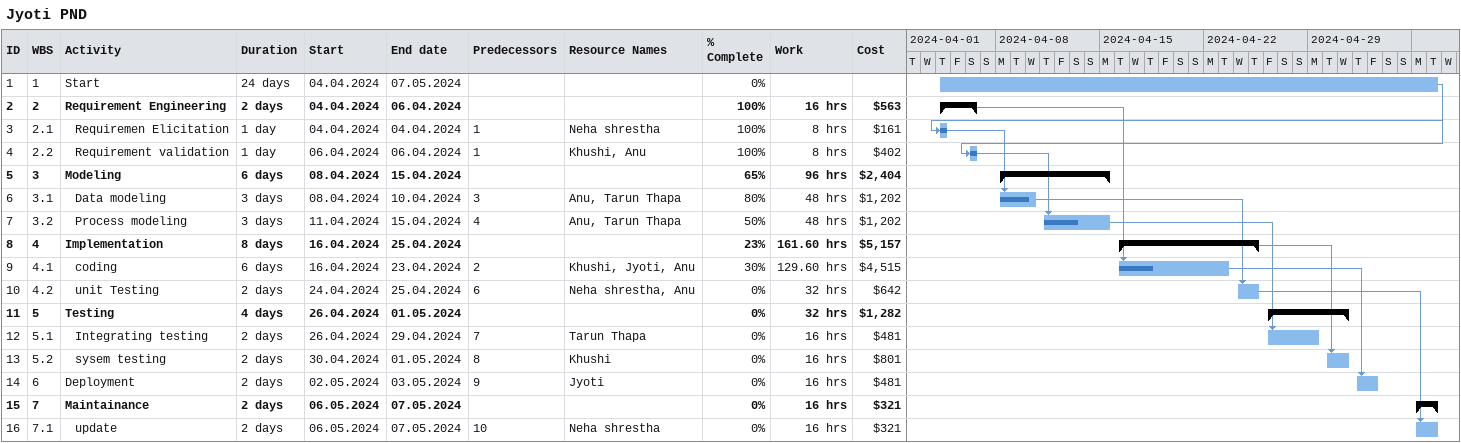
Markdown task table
Jyoti PND

| ID | WBS | Task | Duration | Start | Finish | Predecessors | Resources | % complete | Work (h) | Cost ($) |
|---|---|---|---|---|---|---|---|---|---|---|
| 1 | 1 | Start | 24d | 2024-04-04 | 2024-05-07 |  |  | 0 |  |  |
| 2 | 2 | **Requirement Engineering** | 2d | 2024-04-04 | 2024-04-06 |  |  | 100 | 16 | 563 |
| 3 | 2.1 | Requiremen Elicitation | 1d | 2024-04-04 | 2024-04-04 | 1 | Neha shrestha | 100 | 8 | 161 |
| 4 | 2.2 | Requirement validation | 1d | 2024-04-06 | 2024-04-06 | 1 | Khushi, Anu | 100 | 8 | 402 |
| 5 | 3 | **Modeling** | 6d | 2024-04-08 | 2024-04-15 |  |  | 65 | 96 | 2404 |
| 6 | 3.1 | Data modeling | 3d | 2024-04-08 | 2024-04-10 | 3 | Anu, Tarun Thapa | 80 | 48 | 1202 |
| 7 | 3.2 | Process modeling | 3d | 2024-04-11 | 2024-04-15 | 4 | Anu, Tarun Thapa | 50 | 48 | 1202 |
| 8 | 4 | **Implementation** | 8d | 2024-04-16 | 2024-04-25 |  |  | 23 | 161.60 | 5157 |
| 9 | 4.1 | coding | 6d | 2024-04-16 | 2024-04-23 | 2 | Khushi, Jyoti, Anu | 30 | 129.60 | 4515 |
| 10 | 4.2 | unit Testing | 2d | 2024-04-24 | 2024-04-25 | 6 | Neha shrestha, Anu | 0 | 32 | 642 |
| 11 | 5 | **Testing** | 4d | 2024-04-26 | 2024-05-01 |  |  | 0 | 32 | 1282 |
| 12 | 5.1 | Integrating testing | 2d | 2024-04-26 | 2024-04-29 | 7 | Tarun Thapa | 0 | 16 | 481 |
| 13 | 5.2 | sysem testing | 2d | 2024-04-30 | 2024-05-01 | 8 | Khushi | 0 | 16 | 801 |
| 14 | 6 | Deployment | 2d | 2024-05-02 | 2024-05-03 | 9 | Jyoti | 0 | 16 | 481 |
| 15 | 7 | **Maintainance** | 2d | 2024-05-06 | 2024-05-07 |  |  | 0 | 16 | 321 |
| 16 | 7.1 | update | 2d | 2024-05-06 | 2024-05-07 | 10 | Neha shrestha | 0 | 16 | 321 |
